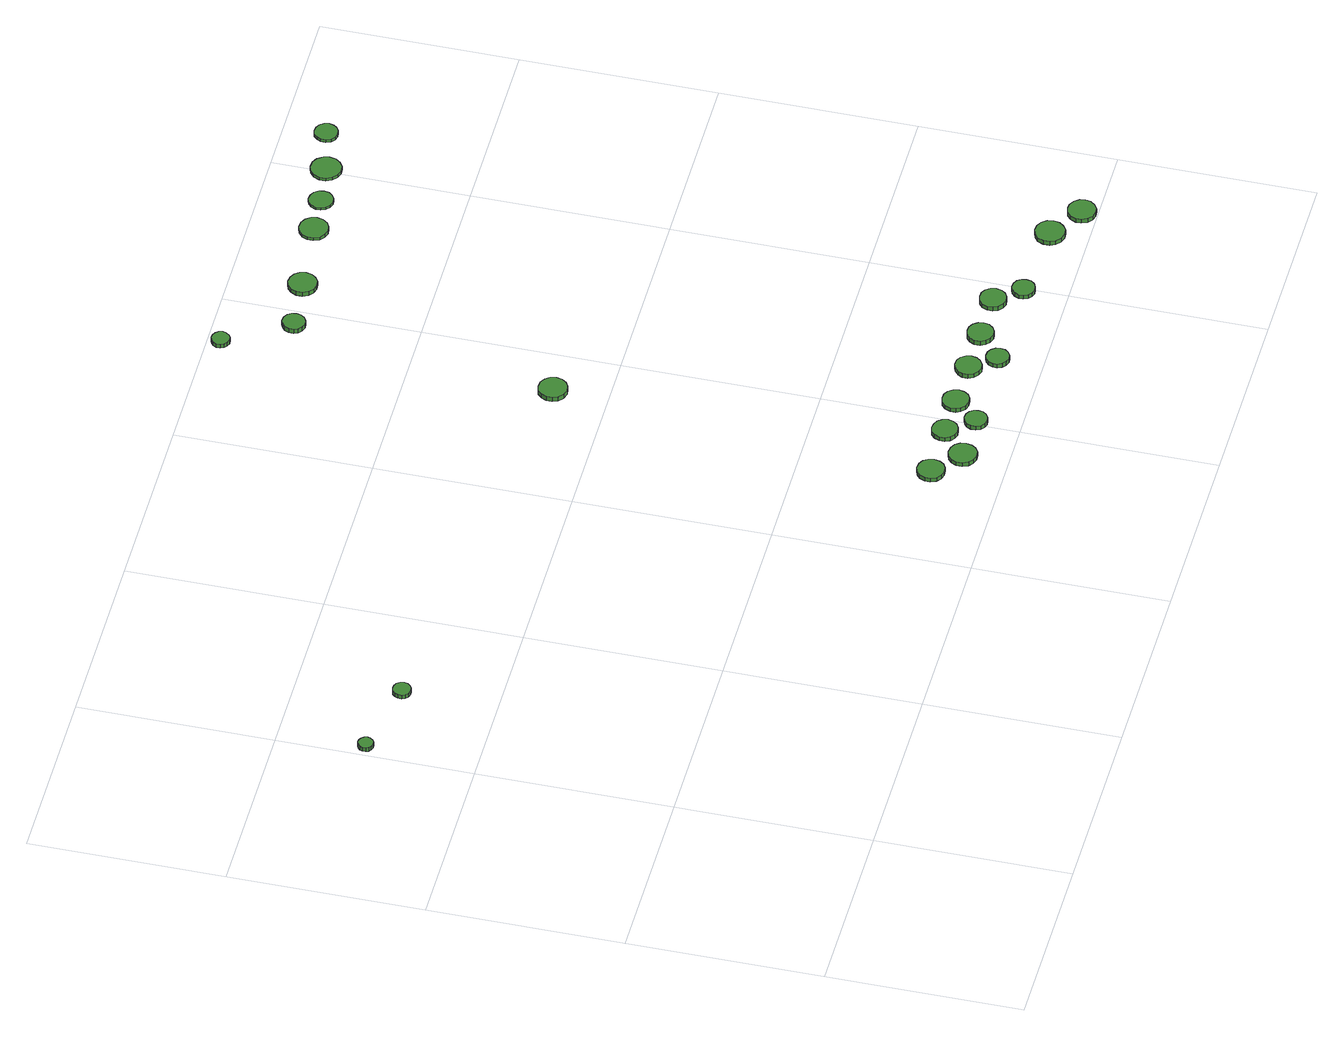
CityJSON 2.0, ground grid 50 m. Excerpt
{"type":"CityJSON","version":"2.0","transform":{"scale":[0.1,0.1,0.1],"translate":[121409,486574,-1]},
"CityObjects":{
"tree1":{"type":"SolitaryVegetationObject","attributes":{"function":"something"},"geometry":[{"type":"MultiSurface","lod":"1","boundaries":[[[0,1,2,3,4,5,6,7,8,9,10,11,12,13,14]],[[15,16,17,18,19,20,21,22,23,24,25,26,27,28,29]],[[0,29,28,1]],[[1,28,27,2]],[[2,27,26,3]],[[3,26,25,4]],[[4,25,24,5]],[[5,24,23,6]],[[6,23,22,7]],[[7,22,21,8]],[[8,21,20,9]],[[9,20,19,10]],[[10,19,18,11]],[[11,18,17,12]],[[12,17,16,13]],[[13,16,15,14]],[[14,15,29,0]]]}]},
"tree2":{"type":"SolitaryVegetationObject","attributes":{"function":"something"},"geometry":[{"type":"MultiSurface","lod":"1","boundaries":[[[30,31,32,33,34,35,36,37,38,39,40,41,42,43,44]],[[45,46,47,48,49,50,51,52,53,54,55,56,57,58,59]],[[30,59,58,31]],[[31,58,57,32]],[[32,57,56,33]],[[33,56,55,34]],[[34,55,54,35]],[[35,54,53,36]],[[36,53,52,37]],[[37,52,51,38]],[[38,51,50,39]],[[39,50,49,40]],[[40,49,48,41]],[[41,48,47,42]],[[42,47,46,43]],[[43,46,45,44]],[[44,45,59,30]]]}]},
"tree3":{"type":"SolitaryVegetationObject","attributes":{"function":"something"},"geometry":[{"type":"MultiSurface","lod":"1","boundaries":[[[60,61,62,63,64,65,66,67,68,69,70,71,72,73,74]],[[75,76,77,78,79,80,81,82,83,84,85,86,87,88,89]],[[60,89,88,61]],[[61,88,87,62]],[[62,87,86,63]],[[63,86,85,64]],[[64,85,84,65]],[[65,84,83,66]],[[66,83,82,67]],[[67,82,81,68]],[[68,81,80,69]],[[69,80,79,70]],[[70,79,78,71]],[[71,78,77,72]],[[72,77,76,73]],[[73,76,75,74]],[[74,75,89,60]]]}]},
"tree4":{"type":"SolitaryVegetationObject","attributes":{"function":"something"},"geometry":[{"type":"MultiSurface","lod":"1","boundaries":[[[90,91,92,93,94,95,96,97,98,99,100,101,102,103,104]],[[105,106,107,108,109,110,111,112,113,114,115,116,117,118,119]],[[90,119,118,91]],[[91,118,117,92]],[[92,117,116,93]],[[93,116,115,94]],[[94,115,114,95]],[[95,114,113,96]],[[96,113,112,97]],[[97,112,111,98]],[[98,111,110,99]],[[99,110,109,100]],[[100,109,108,101]],[[101,108,107,102]],[[102,107,106,103]],[[103,106,105,104]],[[104,105,119,90]]]}]},
"tree5":{"type":"SolitaryVegetationObject","attributes":{"function":"something"},"geometry":[{"type":"MultiSurface","lod":"1","boundaries":[[[120,121,122,123,124,125,126,127,128,129,130,131,132,133,134]],[[135,136,137,138,139,140,141,142,143,144,145,146,147,148,149]],[[120,149,148,121]],[[121,148,147,122]],[[122,147,146,123]],[[123,146,145,124]],[[124,145,144,125]],[[125,144,143,126]],[[126,143,142,127]],[[127,142,141,128]],[[128,141,140,129]],[[129,140,139,130]],[[130,139,138,131]],[[131,138,137,132]],[[132,137,136,133]],[[133,136,135,134]],[[134,135,149,120]]]}]},
"tree6":{"type":"SolitaryVegetationObject","attributes":{"function":"something"},"geometry":[{"type":"MultiSurface","lod":"1","boundaries":[[[150,151,152,153,154,155,156,157,158,159,160,161,162,163,164]],[[165,166,167,168,169,170,171,172,173,174,175,176,177,178,179]],[[150,179,178,151]],[[151,178,177,152]],[[152,177,176,153]],[[153,176,175,154]],[[154,175,174,155]],[[155,174,173,156]],[[156,173,172,157]],[[157,172,171,158]],[[158,171,170,159]],[[159,170,169,160]],[[160,169,168,161]],[[161,168,167,162]],[[162,167,166,163]],[[163,166,165,164]],[[164,165,179,150]]]}]},
"tree7":{"type":"SolitaryVegetationObject","attributes":{"function":"something"},"geometry":[{"type":"MultiSurface","lod":"1","boundaries":[[[180,181,182,183,184,185,186,187,188,189,190,191,192,193,194]],[[195,196,197,198,199,200,201,202,203,204,205,206,207,208,209]],[[180,209,208,181]],[[181,208,207,182]],[[182,207,206,183]],[[183,206,205,184]],[[184,205,204,185]],[[185,204,203,186]],[[186,203,202,187]],[[187,202,201,188]],[[188,201,200,189]],[[189,200,199,190]],[[190,199,198,191]],[[191,198,197,192]],[[192,197,196,193]],[[193,196,195,194]],[[194,195,209,180]]]}]},
"tree8":{"type":"SolitaryVegetationObject","attributes":{"function":"something"},"geometry":[{"type":"MultiSurface","lod":"1","boundaries":[[[210,211,212,213,214,215,216,217,218,219,220,221,222,223,224]],[[225,226,227,228,229,230,231,232,233,234,235,236,237,238,239]],[[210,239,238,211]],[[211,238,237,212]],[[212,237,236,213]],[[213,236,235,214]],[[214,235,234,215]],[[215,234,233,216]],[[216,233,232,217]],[[217,232,231,218]],[[218,231,230,219]],[[219,230,229,220]],[[220,229,228,221]],[[221,228,227,222]],[[222,227,226,223]],[[223,226,225,224]],[[224,225,239,210]]]}]},
"tree9":{"type":"SolitaryVegetationObject","attributes":{"function":"something"},"geometry":[{"type":"MultiSurface","lod":"1","boundaries":[[[240,241,242,243,244,245,246,247,248,249,250,251,252,253,254]],[[255,256,257,258,259,260,261,262,263,264,265,266,267,268,269]],[[240,269,268,241]],[[241,268,267,242]],[[242,267,266,243]],[[243,266,265,244]],[[244,265,264,245]],[[245,264,263,246]],[[246,263,262,247]],[[247,262,261,248]],[[248,261,260,249]],[[249,260,259,250]],[[250,259,258,251]],[[251,258,257,252]],[[252,257,256,253]],[[253,256,255,254]],[[254,255,269,240]]]}]},
"tree10":{"type":"SolitaryVegetationObject","attributes":{"function":"something"},"geometry":[{"type":"MultiSurface","lod":"1","boundaries":[[[270,271,272,273,274,275,276,277,278,279,280,281,282,283,284]],[[285,286,287,288,289,290,291,292,293,294,295,296,297,298,299]],[[270,299,298,271]],[[271,298,297,272]],[[272,297,296,273]],[[273,296,295,274]],[[274,295,294,275]],[[275,294,293,276]],[[276,293,292,277]],[[277,292,291,278]],[[278,291,290,279]],[[279,290,289,280]],[[280,289,288,281]],[[281,288,287,282]],[[282,287,286,283]],[[283,286,285,284]],[[284,285,299,270]]]}]},
"tree11":{"type":"SolitaryVegetationObject","attributes":{"function":"something"},"geometry":[{"type":"MultiSurface","lod":"1","boundaries":[[[300,301,302,303,304,305,306,307,308,309,310,311,312,313,314]],[[315,316,317,318,319,320,321,322,323,324,325,326,327,328,329]],[[300,329,328,301]],[[301,328,327,302]],[[302,327,326,303]],[[303,326,325,304]],[[304,325,324,305]],[[305,324,323,306]],[[306,323,322,307]],[[307,322,321,308]],[[308,321,320,309]],[[309,320,319,310]],[[310,319,318,311]],[[311,318,317,312]],[[312,317,316,313]],[[313,316,315,314]],[[314,315,329,300]]]}]},
"tree12":{"type":"SolitaryVegetationObject","attributes":{"function":"something"},"geometry":[{"type":"MultiSurface","lod":"1","boundaries":[[[330,331,332,333,334,335,336,337,338,339,340,341,342,343,344]],[[345,346,347,348,349,350,351,352,353,354,355,356,357,358,359]],[[330,359,358,331]],[[331,358,357,332]],[[332,357,356,333]],[[333,356,355,334]],[[334,355,354,335]],[[335,354,353,336]],[[336,353,352,337]],[[337,352,351,338]],[[338,351,350,339]],[[339,350,349,340]],[[340,349,348,341]],[[341,348,347,342]],[[342,347,346,343]],[[343,346,345,344]],[[344,345,359,330]]]}]},
"tree13":{"type":"SolitaryVegetationObject","attributes":{"function":"something"},"geometry":[{"type":"MultiSurface","lod":"1","boundaries":[[[360,361,362,363,364,365,366,367,368,369,370,371,372,373,374]],[[375,376,377,378,379,380,381,382,383,384,385,386,387,388,389]],[[360,389,388,361]],[[361,388,387,362]],[[362,387,386,363]],[[363,386,385,364]],[[364,385,384,365]],[[365,384,383,366]],[[366,383,382,367]],[[367,382,381,368]],[[368,381,380,369]],[[369,380,379,370]],[[370,379,378,371]],[[371,378,377,372]],[[372,377,376,373]],[[373,376,375,374]],[[374,375,389,360]]]}]},
"tree14":{"type":"SolitaryVegetationObject","attributes":{"function":"something"},"geometry":[{"type":"MultiSurface","lod":"1","boundaries":[[[390,391,392,393,394,395,396,397,398,399,400,401,402,403,404]],[[405,406,407,408,409,410,411,412,413,414,415,416,417,418,419]],[[390,419,418,391]],[[391,418,417,392]],[[392,417,416,393]],[[393,416,415,394]],[[394,415,414,395]],[[395,414,413,396]],[[396,413,412,397]],[[397,412,411,398]],[[398,411,410,399]],[[399,410,409,400]],[[400,409,408,401]],[[401,408,407,402]],[[402,407,406,403]],[[403,406,405,404]],[[404,405,419,390]]]}]},
"tree15":{"type":"SolitaryVegetationObject","attributes":{"function":"something"},"geometry":[{"type":"MultiSurface","lod":"1","boundaries":[[[420,421,422,423,424,425,426,427,428,429,430,431,432,433,434]],[[435,436,437,438,439,440,441,442,443,444,445,446,447,448,449]],[[420,449,448,421]],[[421,448,447,422]],[[422,447,446,423]],[[423,446,445,424]],[[424,445,444,425]],[[425,444,443,426]],[[426,443,442,427]],[[427,442,441,428]],[[428,441,440,429]],[[429,440,439,430]],[[430,439,438,431]],[[431,438,437,432]],[[432,437,436,433]],[[433,436,435,434]],[[434,435,449,420]]]}]},
"tree16":{"type":"SolitaryVegetationObject","attributes":{"function":"something"},"geometry":[{"type":"MultiSurface","lod":"1","boundaries":[[[450,451,452,453,454,455,456,457,458,459,460,461,462,463,464]],[[465,466,467,468,469,470,471,472,473,474,475,476,477,478,479]],[[450,479,478,451]],[[451,478,477,452]],[[452,477,476,453]],[[453,476,475,454]],[[454,475,474,455]],[[455,474,473,456]],[[456,473,472,457]],[[457,472,471,458]],[[458,471,470,459]],[[459,470,469,460]],[[460,469,468,461]],[[461,468,467,462]],[[462,467,466,463]],[[463,466,465,464]],[[464,465,479,450]]]}]},
"tree17":{"type":"SolitaryVegetationObject","attributes":{"function":"something"},"geometry":[{"type":"MultiSurface","lod":"1","boundaries":[[[480,481,482,483,484,485,486,487,488,489,490,491,492,493,494]],[[495,496,497,498,499,500,501,502,503,504,505,506,507,508,509]],[[480,509,508,481]],[[481,508,507,482]],[[482,507,506,483]],[[483,506,505,484]],[[484,505,504,485]],[[485,504,503,486]],[[486,503,502,487]],[[487,502,501,488]],[[488,501,500,489]],[[489,500,499,490]],[[490,499,498,491]],[[491,498,497,492]],[[492,497,496,493]],[[493,496,495,494]],[[494,495,509,480]]]}]},
"tree18":{"type":"SolitaryVegetationObject","attributes":{"function":"something"},"geometry":[{"type":"MultiSurface","lod":"1","boundaries":[[[510,511,512,513,514,515,516,517,518,519,520,521,522,523,524]],[[525,526,527,528,529,530,531,532,533,534,535,536,537,538,539]],[[510,539,538,511]],[[511,538,537,512]],[[512,537,536,513]],[[513,536,535,514]],[[514,535,534,515]],[[515,534,533,516]],[[516,533,532,517]],[[517,532,531,518]],[[518,531,530,519]],[[519,530,529,520]],[[520,529,528,521]],[[521,528,527,522]],[[522,527,526,523]],[[523,526,525,524]],[[524,525,539,510]]]}]},
"tree19":{"type":"SolitaryVegetationObject","attributes":{"function":"something"},"geometry":[{"type":"MultiSurface","lod":"1","boundaries":[[[540,541,542,543,544,545,546,547,548,549,550,551,552,553,554]],[[555,556,557,558,559,560,561,562,563,564,565,566,567,568,569]],[[540,569,568,541]],[[541,568,567,542]],[[542,567,566,543]],[[543,566,565,544]],[[544,565,564,545]],[[545,564,563,546]],[[546,563,562,547]],[[547,562,561,548]],[[548,561,560,549]],[[549,560,559,550]],[[550,559,558,551]],[[551,558,557,552]],[[552,557,556,553]],[[553,556,555,554]],[[554,555,569,540]]]}]},
"tree20":{"type":"SolitaryVegetationObject","attributes":{"function":"something"},"geometry":[{"type":"MultiSurface","lod":"1","boundaries":[[[570,571,572,573,574,575,576,577,578,579,580,581,582,583,584]],[[585,586,587,588,589,590,591,592,593,594,595,596,597,598,599]],[[570,599,598,571]],[[571,598,597,572]],[[572,597,596,573]],[[573,596,595,574]],[[574,595,594,575]],[[575,594,593,576]],[[576,593,592,577]],[[577,592,591,578]],[[578,591,590,579]],[[579,590,589,580]],[[580,589,588,581]],[[581,588,587,582]],[[582,587,586,583]],[[583,586,585,584]],[[584,585,599,570]]]}]},
"tree21":{"type":"SolitaryVegetationObject","attributes":{"function":"something"},"geometry":[{"type":"MultiSurface","lod":"1","boundaries":[[[600,601,602,603,604,605,606,607,608,609,610,611,612,613,614]],[[615,616,617,618,619,620,621,622,623,624,625,626,627,628,629]],[[600,629,628,601]],[[601,628,627,602]],[[602,627,626,603]],[[603,626,625,604]],[[604,625,624,605]],[[605,624,623,606]],[[606,623,622,607]],[[607,622,621,608]],[[608,621,620,609]],[[609,620,619,610]],[[610,619,618,611]],[[611,618,617,612]],[[612,617,616,613]],[[613,616,615,614]],[[614,615,629,600]]]}]},
"tree22":{"type":"SolitaryVegetationObject","attributes":{"function":"something"},"geometry":[{"type":"MultiSurface","lod":"1","boundaries":[[[630,631,632,633,634,635,636,637,638,639,640,641,642,643,644]],[[645,646,647,648,649,650,651,652,653,654,655,656,657,658,659]],[[630,659,658,631]],[[631,658,657,632]],[[632,657,656,633]],[[633,656,655,634]],[[634,655,654,635]],[[635,654,653,636]],[[636,653,652,637]],[[637,652,651,638]],[[638,651,650,639]],[[639,650,649,640]],[[640,649,648,641]],[[641,648,647,642]],[[642,647,646,643]],[[643,646,645,644]],[[644,645,659,630]]]}]}
},
"vertices":[
[42,1278,31],[40,1286,31],[35,1293,31],[28,1297,31],[20,1298,31],[12,1295,31],[6,1290,31],[3,1282,31],[3,1274,31],[6,1267,31],[12,1262,31],[20,1259,31],[28,1260,31],[35,1264,31],[40,1271,31],[40,1271,19],[35,1264,19],[28,1260,19],[20,1259,19],[12,1262,19],[6,1267,19],[3,1274,19],[3,1282,19],[6,1290,19],[12,1295,19],[20,1298,19],[28,1297,19],[35,1293,19],[40,1286,19],[42,1278,19],
[260,1240,24],[258,1250,24],[252,1258,24],[244,1262,24],[234,1263,24],[225,1260,24],[218,1254,24],[214,1245,24],[214,1235,24],[218,1227,24],[225,1220,24],[234,1217,24],[244,1218,24],[252,1223,24],[258,1231,24],[258,1231,12],[252,1223,12],[244,1218,12],[234,1217,12],[225,1220,12],[218,1227,12],[214,1235,12],[214,1245,12],[218,1254,12],[225,1260,12],[234,1263,12],[244,1262,12],[252,1258,12],[258,1250,12],[260,1240,12],
[1345,177,19],[1342,191,19],[1334,203,19],[1321,210,19],[1306,212,19],[1293,207,19],[1282,198,19],[1276,184,19],[1276,170,19],[1282,156,19],[1293,147,19],[1306,142,19],[1321,144,19],[1334,151,19],[1342,163,19],[1342,163,8],[1334,151,8],[1321,144,8],[1306,142,8],[1293,147,8],[1282,156,8],[1276,170,8],[1276,184,8],[1282,198,8],[1293,207,8],[1306,212,8],[1321,210,8],[1334,203,8],[1342,191,8],[1345,177,8],
[1417,114,21],[1414,129,21],[1406,141,21],[1393,148,21],[1378,150,21],[1364,145,21],[1353,135,21],[1347,122,21],[1347,107,21],[1353,93,21],[1364,84,21],[1378,79,21],[1393,80,21],[1406,88,21],[1414,100,21],[1414,100,9],[1406,88,9],[1393,80,9],[1378,79,9],[1364,84,9],[1353,93,9],[1347,107,9],[1347,122,9],[1353,135,9],[1364,145,9],[1378,150,9],[1393,148,9],[1406,141,9],[1414,129,9],[1417,114,9],
[1489,177,21],[1486,191,21],[1478,202,21],[1466,208,21],[1452,210,21],[1439,206,21],[1429,196,21],[1424,184,21],[1424,170,21],[1429,158,21],[1439,149,21],[1452,144,21],[1466,146,21],[1478,153,21],[1486,164,21],[1486,164,9],[1478,153,9],[1466,146,9],[1452,144,9],[1439,149,9],[1429,158,9],[1424,170,9],[1424,184,9],[1429,196,9],[1439,206,9],[1452,210,9],[1466,208,9],[1478,202,9],[1486,191,9],[1489,177,9],
[1536,112,23],[1534,124,23],[1527,134,23],[1516,140,23],[1504,141,23],[1493,137,23],[1484,129,23],[1479,118,23],[1479,106,23],[1484,95,23],[1493,87,23],[1504,83,23],[1516,85,23],[1527,91,23],[1534,101,23],[1534,101,11],[1527,91,11],[1516,85,11],[1504,83,11],[1493,87,11],[1484,95,11],[1479,106,11],[1479,118,11],[1484,129,11],[1493,137,11],[1504,141,11],[1516,140,11],[1527,134,11],[1534,124,11],[1536,112,11],
[1598,176,21],[1595,190,21],[1587,202,21],[1575,209,21],[1561,210,21],[1547,206,21],[1537,196,21],[1531,183,21],[1531,169,21],[1537,157,21],[1547,147,21],[1561,143,21],[1575,144,21],[1587,151,21],[1595,163,21],[1595,163,9],[1587,151,9],[1575,144,9],[1561,143,9],[1547,147,9],[1537,157,9],[1531,169,9],[1531,183,9],[1537,196,9],[1547,206,9],[1561,210,9],[1575,209,9],[1587,202,9],[1595,190,9],[1598,176,9],
[1407,1139,22],[1404,1154,22],[1395,1166,22],[1382,1174,22],[1367,1175,22],[1352,1171,22],[1341,1160,22],[1335,1147,22],[1335,1132,22],[1341,1118,22],[1352,1108,22],[1367,1103,22],[1382,1105,22],[1395,1112,22],[1404,1124,22],[1404,1124,9],[1395,1112,9],[1382,1105,9],[1367,1103,9],[1352,1108,9],[1341,1118,9],[1335,1132,9],[1335,1147,9],[1341,1160,9],[1352,1171,9],[1367,1175,9],[1382,1174,9],[1395,1166,9],[1404,1154,9],[1407,1139,9],
[1723,176,21],[1720,189,21],[1712,201,21],[1700,208,21],[1686,209,21],[1673,205,21],[1662,195,21],[1656,183,21],[1656,169,21],[1662,156,21],[1673,146,21],[1686,142,21],[1700,143,21],[1712,151,21],[1720,162,21],[1720,162,9],[1712,151,9],[1700,143,9],[1686,142,9],[1673,146,9],[1662,156,9],[1656,169,9],[1656,183,9],[1662,195,9],[1673,205,9],[1686,209,9],[1700,208,9],[1712,201,9],[1720,189,9],[1723,176,9],
[1763,113,24],[1761,125,24],[1753,135,24],[1743,141,24],[1731,142,24],[1720,138,24],[1711,130,24],[1706,119,24],[1706,107,24],[1711,96,24],[1720,88,24],[1731,84,24],[1743,85,24],[1753,91,24],[1761,101,24],[1761,101,12],[1753,91,12],[1743,85,12],[1731,84,12],[1720,88,12],[1711,96,12],[1706,107,12],[1706,119,12],[1711,130,12],[1720,138,12],[1731,142,12],[1743,141,12],[1753,135,12],[1761,125,12],[1763,113,12],
[1844,175,22],[1841,188,22],[1833,200,22],[1820,207,22],[1807,208,22],[1793,204,22],[1783,195,22],[1777,182,22],[1777,168,22],[1783,155,22],[1793,146,22],[1807,141,22],[1820,143,22],[1833,150,22],[1841,161,22],[1841,161,9],[1833,150,9],[1820,143,9],[1807,141,9],[1793,146,9],[1783,155,9],[1777,168,9],[1777,182,9],[1783,195,9],[1793,204,9],[1807,208,9],[1820,207,9],[1833,200,9],[1841,188,9],[1844,175,9],
[1373,1967,22],[1371,1977,22],[1365,1984,22],[1357,1989,22],[1347,1990,22],[1338,1987,22],[1331,1981,22],[1327,1972,22],[1327,1962,22],[1331,1953,22],[1338,1947,22],[1347,1944,22],[1357,1945,22],[1365,1950,22],[1371,1958,22],[1371,1958,10],[1365,1950,10],[1357,1945,10],[1347,1944,10],[1338,1947,10],[1331,1953,10],[1327,1962,10],[1327,1972,10],[1331,1981,10],[1338,1987,10],[1347,1990,10],[1357,1989,10],[1365,1984,10],[1371,1977,10],[1373,1967,10],
[1969,174,23],[1966,188,23],[1958,199,23],[1946,206,23],[1932,207,23],[1919,203,23],[1908,194,23],[1902,181,23],[1902,167,23],[1908,154,23],[1919,145,23],[1932,140,23],[1946,142,23],[1958,149,23],[1966,160,23],[1966,160,10],[1958,149,10],[1946,142,10],[1932,140,10],[1919,145,10],[1908,154,10],[1902,167,10],[1902,181,10],[1908,194,10],[1919,203,10],[1932,207,10],[1946,206,10],[1958,199,10],[1966,188,10],[1969,174,10],
[1475,1807,25],[1473,1819,25],[1466,1829,25],[1455,1835,25],[1443,1836,25],[1432,1832,25],[1423,1824,25],[1418,1813,25],[1418,1801,25],[1423,1790,25],[1432,1782,25],[1443,1778,25],[1455,1780,25],[1466,1786,25],[1473,1796,25],[1473,1796,12],[1466,1786,12],[1455,1780,12],[1443,1778,12],[1432,1782,12],[1423,1790,12],[1418,1801,12],[1418,1813,12],[1423,1824,12],[1432,1832,12],[1443,1836,12],[1455,1835,12],[1466,1829,12],[1473,1819,12],[1475,1807,12],
[2016,110,24],[2014,122,24],[2007,132,24],[1996,138,24],[1984,139,24],[1973,135,24],[1964,127,24],[1959,116,24],[1959,104,24],[1964,93,24],[1973,85,24],[1984,81,24],[1996,83,24],[2007,89,24],[2014,98,24],[2014,98,12],[2007,89,12],[1996,83,12],[1984,81,12],[1973,85,12],[1964,93,12],[1959,104,12],[1959,116,12],[1964,127,12],[1973,135,12],[1984,139,12],[1996,138,12],[2007,132,12],[2014,122,12],[2016,110,12],
[1629,1821,19],[1626,1836,19],[1617,1848,19],[1604,1855,19],[1589,1857,19],[1575,1852,19],[1564,1842,19],[1557,1828,19],[1557,1813,19],[1564,1799,19],[1575,1789,19],[1589,1785,19],[1604,1786,19],[1617,1794,19],[1626,1806,19],[1626,1806,7],[1617,1794,7],[1604,1786,7],[1589,1785,7],[1575,1789,7],[1564,1799,7],[1557,1813,7],[1557,1828,7],[1564,1842,7],[1575,1852,7],[1589,1857,7],[1604,1855,7],[1617,1848,7],[1626,1836,7],[1629,1821,7],
[2235,95,25],[2232,111,25],[2222,124,25],[2209,131,25],[2193,133,25],[2178,128,25],[2166,118,25],[2160,103,25],[2160,87,25],[2166,73,25],[2178,63,25],[2193,58,25],[2209,59,25],[2222,67,25],[2232,80,25],[2232,80,13],[2222,67,13],[2209,59,13],[2193,58,13],[2178,63,13],[2166,73,13],[2160,87,13],[2160,103,13],[2166,118,13],[2178,128,13],[2193,133,13],[2209,131,13],[2222,124,13],[2232,111,13],[2235,95,13],
[2325,38,26],[2322,52,26],[2313,64,26],[2300,72,26],[2286,73,26],[2272,69,26],[2261,59,26],[2255,45,26],[2255,31,26],[2261,17,26],[2272,7,26],[2286,3,26],[2300,4,26],[2313,12,26],[2322,24,26],[2322,24,13],[2313,12,13],[2300,4,13],[2286,3,13],[2272,7,13],[2261,17,13],[2255,31,13],[2255,45,13],[2261,59,13],[2272,69,13],[2286,73,13],[2300,72,13],[2313,64,13],[2322,52,13],[2325,38,13],
[1829,1842,16],[1826,1857,16],[1817,1869,16],[1803,1877,16],[1788,1878,16],[1774,1874,16],[1762,1863,16],[1756,1849,16],[1756,1834,16],[1762,1820,16],[1774,1810,16],[1788,1805,16],[1803,1807,16],[1817,1814,16],[1826,1827,16],[1826,1827,7],[1817,1814,7],[1803,1807,7],[1788,1805,7],[1774,1810,7],[1762,1820,7],[1756,1834,7],[1756,1849,7],[1762,1863,7],[1774,1874,7],[1788,1878,7],[1803,1877,7],[1817,1869,7],[1826,1857,7],[1829,1842,7],
[1927,1849,14],[1925,1861,14],[1917,1872,14],[1906,1878,14],[1893,1880,14],[1881,1876,14],[1871,1867,14],[1866,1855,14],[1866,1842,14],[1871,1831,14],[1881,1822,14],[1893,1818,14],[1906,1819,14],[1917,1826,14],[1925,1836,14],[1925,1836,7],[1917,1826,7],[1906,1819,7],[1893,1818,7],[1881,1822,7],[1871,1831,7],[1866,1842,7],[1866,1855,7],[1871,1867,7],[1881,1876,7],[1893,1880,7],[1906,1878,7],[1917,1872,7],[1925,1861,7],[1927,1849,7],
[2047,1864,15],[2044,1879,15],[2034,1893,15],[2020,1901,15],[2004,1902,15],[1989,1897,15],[1977,1887,15],[1970,1872,15],[1970,1855,15],[1977,1841,15],[1989,1830,15],[2004,1825,15],[2020,1826,15],[2034,1835,15],[2044,1848,15],[2044,1848,7],[2034,1835,7],[2020,1826,7],[2004,1825,7],[1989,1830,7],[1977,1841,7],[1970,1855,7],[1970,1872,7],[1977,1887,7],[1989,1897,7],[2004,1902,7],[2020,1901,7],[2034,1893,7],[2044,1879,7],[2047,1864,7],
[2163,1894,15],[2160,1906,15],[2153,1916,15],[2142,1922,15],[2130,1923,15],[2118,1920,15],[2109,1911,15],[2104,1900,15],[2104,1888,15],[2109,1876,15],[2118,1868,15],[2130,1864,15],[2142,1866,15],[2153,1872,15],[2160,1882,15],[2160,1882,7],[2153,1872,7],[2142,1866,7],[2130,1864,7],[2118,1868,7],[2109,1876,7],[2104,1888,7],[2104,1900,7],[2109,1911,7],[2118,1920,7],[2130,1923,7],[2142,1922,7],[2153,1916,7],[2160,1906,7],[2163,1894,7]
]}
